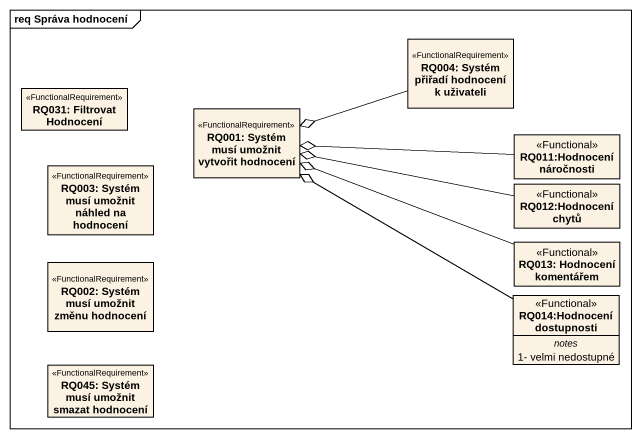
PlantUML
@startuml
mainframe req Správa hodnocení
hide circle
hide empty members
class "RQ004: Systém přiřadí hodnocení k uživateli" as RQ004_Systém_přiřadí <<FunctionalRequirement>>
class "RQ031: Filtrovat Hodnocení" as RQ031_Filtrovat_Hodnocení <<FunctionalRequirement>>
class "RQ001: Systém musí umožnit vytvořit hodnocení" as RQ001_Systém_musí_umožnit <<FunctionalRequirement>>
class "RQ011:Hodnocení náročnosti" as RQ011_Hodnocení_náročnosti <<Functional>>
class "RQ003: Systém musí umožnit náhled na hodnocení" as RQ003_Systém_musí_umožnit <<FunctionalRequirement>>
class "RQ012:Hodnocení chytů" as RQ012_Hodnocení_chytů <<Functional>>
class "RQ002: Systém musí umožnit změnu hodnocení" as RQ002_Systém_musí_umožnit <<FunctionalRequirement>>
class "RQ013: Hodnocení komentářem" as RQ013_Hodnocení_komentářem <<Functional>>
class "RQ014:Hodnocení dostupnosti" as RQ014_Hodnocení_dostupnosti <<Functional>> {
  -- notes --
  1- velmi nedostupné
}
class "RQ045: Systém musí umožnit smazat hodnocení" as RQ045_Systém_musí_umožnit <<FunctionalRequirement>>
RQ004_Systém_přiřadí -left-o RQ001_Systém_musí_umožnit
RQ011_Hodnocení_náročnosti -left-o RQ001_Systém_musí_umožnit
RQ012_Hodnocení_chytů -left-o RQ001_Systém_musí_umožnit
RQ013_Hodnocení_komentářem -left-o RQ001_Systém_musí_umožnit
RQ014_Hodnocení_dostupnosti -left-o RQ001_Systém_musí_umožnit
@enduml
